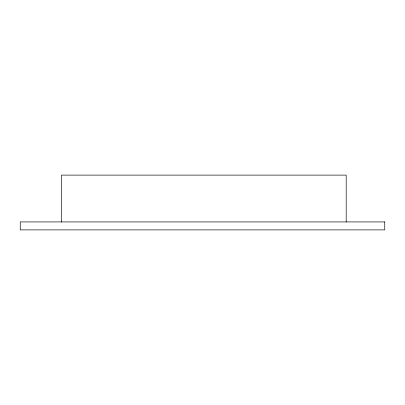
<?xml version="1.0" encoding="UTF-8"?>
<svg xmlns="http://www.w3.org/2000/svg" width="405" height="405" viewBox="0 0 405 405"><rect width="100%" height="100%" fill="white"/><g stroke="black" fill="none" stroke-linecap="round" stroke-linejoin="round"><path stroke-width="0.61" d="M346.184 221.925L346.184 175.112L61.423 175.112L61.423 221.925M384.75 221.925L20.25 221.925L20.25 229.888L384.75 229.888L384.75 221.925"/></g></svg>
